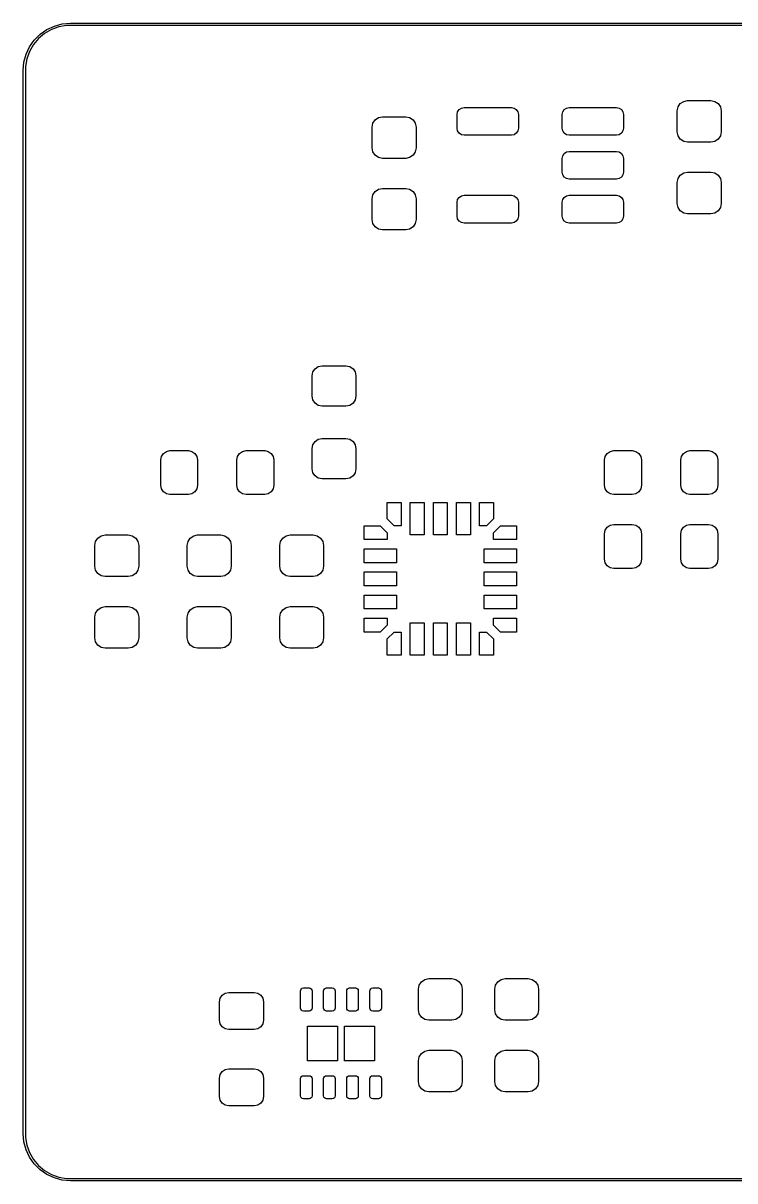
# Model space of a CAD drawing. Extents: x 120 to 149.5, y -100 to -75.
# Drawn here: x 119.97 to 135.37, y -100.02 to -74.97 of the extents above; entities that cross this region are included whole.
import ezdxf

# ---------------------------------------------------------------- set-up
doc = ezdxf.new("R2010")
doc.units = 0
doc.layers.add('BLACK', color=7, linetype='CONTINUOUS')

msp = doc.modelspace()

# ---------------------------------------------------------------- linework, layer by layer
at = {"layer": 'BLACK', "linetype": 'CONTINUOUS'}
for p, q in [((120.341143, -75.214804), (120.4875, -75.112324)), ((120.586373, -75.112975), (120.438627, -75.198276)), ((120.4875, -75.112324), (120.649429, -75.036815)), ((120.746688, -75.054625), (120.586373, -75.112975)), ((120.649429, -75.036815), (120.822011, -74.990572)), ((120.914699, -75.025), (120.746688, -75.054625)), ((120.822011, -74.990572), (121, -74.975)), ((121, -75.025), (120.914699, -75.025)), ((121, -74.975), (148.5, -74.975)), ((148.5, -75.025), (121, -75.025)), ((120.112324, -75.4875), (120.214804, -75.341143)), ((120.307938, -75.307938), (120.198276, -75.438627)), ((120.214804, -75.341143), (120.341143, -75.214804)), ((120.438627, -75.198276), (120.307938, -75.307938)), ((119.990572, -75.822011), (120.036815, -75.649429)), ((120.036815, -75.649429), (120.112324, -75.4875)), ((120.112975, -75.586373), (120.054625, -75.746688)), ((120.198276, -75.438627), (120.112975, -75.586373)), ((119.975, -76), (119.990572, -75.822011)), ((120.054625, -75.746688), (120.025, -75.914699)), ((119.975, -99), (119.975, -76)), ((120.025, -75.914699), (120.025, -76)), ((120.025, -76), (120.025, -99)), ((134.263896, -76.667127), (134.35, -76.65)), ((134.35, -76.65), (134.85, -76.65)), ((134.85, -76.65), (134.936104, -76.667127)), ((129.3625, -76.95), (129.373918, -76.892597)), ((129.373918, -76.892597), (129.406434, -76.843934)), ((129.406434, -76.843934), (129.455097, -76.811418)), ((129.455097, -76.811418), (129.5125, -76.8)), ((129.5125, -76.8), (130.5375, -76.8)), ((130.5375, -76.8), (130.594903, -76.811418)), ((130.594903, -76.811418), (130.643566, -76.843934)), ((130.643566, -76.843934), (130.676082, -76.892597)), ((130.676082, -76.892597), (130.6875, -76.95)), ((131.6375, -76.95), (131.648918, -76.892597)), ((131.648918, -76.892597), (131.681434, -76.843934)), ((131.681434, -76.843934), (131.730097, -76.811418)), ((131.730097, -76.811418), (131.7875, -76.8)), ((131.7875, -76.8), (132.8125, -76.8)), ((132.8125, -76.8), (132.869903, -76.811418)), ((132.869903, -76.811418), (132.918566, -76.843934)), ((132.918566, -76.843934), (132.951082, -76.892597)), ((132.951082, -76.892597), (132.9625, -76.95)), ((134.125, -76.875), (134.142127, -76.788896)), ((134.125, -77.325), (134.125, -76.875)), ((134.142127, -76.788896), (134.190901, -76.715901)), ((134.190901, -76.715901), (134.263896, -76.667127)), ((134.936104, -76.667127), (135.009099, -76.715901)), ((135.009099, -76.715901), (135.057873, -76.788896)), ((135.057873, -76.788896), (135.075, -76.875)), ((135.075, -76.875), (135.075, -77.325)), ((127.525, -77.225), (127.542127, -77.138896)), ((127.542127, -77.138896), (127.590901, -77.065901)), ((127.590901, -77.065901), (127.663896, -77.017127)), ((127.663896, -77.017127), (127.75, -77)), ((127.75, -77), (128.25, -77)), ((128.25, -77), (128.336104, -77.017127)), ((128.336104, -77.017127), (128.409099, -77.065901)), ((128.409099, -77.065901), (128.457873, -77.138896)), ((128.457873, -77.138896), (128.475, -77.225)), ((129.3625, -77.25), (129.3625, -76.95)), ((130.6875, -76.95), (130.6875, -77.25)), ((131.6375, -77.25), (131.6375, -76.95)), ((132.9625, -76.95), (132.9625, -77.25)), ((127.525, -77.675), (127.525, -77.225)), ((128.475, -77.225), (128.475, -77.675)), ((129.373918, -77.307403), (129.3625, -77.25)), ((129.406434, -77.356066), (129.373918, -77.307403)), ((129.455097, -77.388582), (129.406434, -77.356066)), ((129.5125, -77.4), (129.455097, -77.388582)), ((130.5375, -77.4), (129.5125, -77.4)), ((130.594903, -77.388582), (130.5375, -77.4)), ((130.643566, -77.356066), (130.594903, -77.388582)), ((130.676082, -77.307403), (130.643566, -77.356066)), ((130.6875, -77.25), (130.676082, -77.307403)), ((131.648918, -77.307403), (131.6375, -77.25)), ((131.681434, -77.356066), (131.648918, -77.307403)), ((131.730097, -77.388582), (131.681434, -77.356066)), ((131.7875, -77.4), (131.730097, -77.388582)), ((132.8125, -77.4), (131.7875, -77.4)), ((132.869903, -77.388582), (132.8125, -77.4)), ((132.918566, -77.356066), (132.869903, -77.388582)), ((132.951082, -77.307403), (132.918566, -77.356066)), ((132.9625, -77.25), (132.951082, -77.307403)), ((134.142127, -77.411104), (134.125, -77.325)), ((135.075, -77.325), (135.057873, -77.411104)), ((134.190901, -77.484099), (134.142127, -77.411104)), ((134.263896, -77.532873), (134.190901, -77.484099)), ((134.35, -77.55), (134.263896, -77.532873)), ((134.85, -77.55), (134.35, -77.55)), ((134.936104, -77.532873), (134.85, -77.55)), ((135.009099, -77.484099), (134.936104, -77.532873)), ((135.057873, -77.411104), (135.009099, -77.484099)), ((127.542127, -77.761104), (127.525, -77.675)), ((127.590901, -77.834099), (127.542127, -77.761104)), ((127.663896, -77.882873), (127.590901, -77.834099)), ((127.75, -77.9), (127.663896, -77.882873)), ((128.25, -77.9), (127.75, -77.9)), ((128.336104, -77.882873), (128.25, -77.9)), ((128.409099, -77.834099), (128.336104, -77.882873)), ((128.457873, -77.761104), (128.409099, -77.834099)), ((128.475, -77.675), (128.457873, -77.761104)), ((131.6375, -77.9), (131.648918, -77.842597)), ((131.6375, -78.2), (131.6375, -77.9)), ((131.648918, -77.842597), (131.681434, -77.793934)), ((131.681434, -77.793934), (131.730097, -77.761418)), ((131.730097, -77.761418), (131.7875, -77.75)), ((131.7875, -77.75), (132.8125, -77.75)), ((132.8125, -77.75), (132.869903, -77.761418)), ((132.869903, -77.761418), (132.918566, -77.793934)), ((132.918566, -77.793934), (132.951082, -77.842597)), ((132.951082, -77.842597), (132.9625, -77.9)), ((132.9625, -77.9), (132.9625, -78.2)), ((131.648918, -78.257403), (131.6375, -78.2)), ((131.681434, -78.306066), (131.648918, -78.257403)), ((131.730097, -78.338582), (131.681434, -78.306066)), ((131.7875, -78.35), (131.730097, -78.338582)), ((132.8125, -78.35), (131.7875, -78.35)), ((132.869903, -78.338582), (132.8125, -78.35)), ((132.918566, -78.306066), (132.869903, -78.338582)), ((132.951082, -78.257403), (132.918566, -78.306066)), ((132.9625, -78.2), (132.951082, -78.257403)), ((134.125, -78.425), (134.142127, -78.338896)), ((134.142127, -78.338896), (134.190901, -78.265901)), ((134.190901, -78.265901), (134.263896, -78.217127)), ((134.263896, -78.217127), (134.35, -78.2)), ((134.35, -78.2), (134.85, -78.2)), ((134.85, -78.2), (134.936104, -78.217127)), ((134.936104, -78.217127), (135.009099, -78.265901)), ((135.009099, -78.265901), (135.057873, -78.338896)), ((135.057873, -78.338896), (135.075, -78.425)), ((127.542127, -78.688896), (127.590901, -78.615901)), ((127.590901, -78.615901), (127.663896, -78.567127)), ((127.663896, -78.567127), (127.75, -78.55)), ((127.75, -78.55), (128.25, -78.55)), ((128.25, -78.55), (128.336104, -78.567127)), ((128.336104, -78.567127), (128.409099, -78.615901)), ((128.409099, -78.615901), (128.457873, -78.688896)), ((134.125, -78.875), (134.125, -78.425)), ((135.075, -78.425), (135.075, -78.875)), ((127.525, -78.775), (127.542127, -78.688896)), ((127.525, -79.225), (127.525, -78.775)), ((128.457873, -78.688896), (128.475, -78.775)), ((128.475, -78.775), (128.475, -79.225)), ((129.3625, -78.85), (129.373918, -78.792597)), ((129.3625, -79.15), (129.3625, -78.85)), ((129.373918, -78.792597), (129.406434, -78.743934)), ((129.406434, -78.743934), (129.455097, -78.711418)), ((129.455097, -78.711418), (129.5125, -78.7)), ((129.5125, -78.7), (130.5375, -78.7)), ((130.5375, -78.7), (130.594903, -78.711418)), ((130.594903, -78.711418), (130.643566, -78.743934)), ((130.643566, -78.743934), (130.676082, -78.792597)), ((130.676082, -78.792597), (130.6875, -78.85)), ((130.6875, -78.85), (130.6875, -79.15)), ((131.6375, -78.85), (131.648918, -78.792597)), ((131.6375, -79.15), (131.6375, -78.85)), ((131.648918, -78.792597), (131.681434, -78.743934)), ((131.681434, -78.743934), (131.730097, -78.711418)), ((131.730097, -78.711418), (131.7875, -78.7)), ((131.7875, -78.7), (132.8125, -78.7)), ((132.8125, -78.7), (132.869903, -78.711418)), ((132.869903, -78.711418), (132.918566, -78.743934)), ((132.918566, -78.743934), (132.951082, -78.792597)), ((132.951082, -78.792597), (132.9625, -78.85)), ((132.9625, -78.85), (132.9625, -79.15)), ((134.142127, -78.961104), (134.125, -78.875)), ((135.075, -78.875), (135.057873, -78.961104)), ((129.373918, -79.207403), (129.3625, -79.15)), ((130.6875, -79.15), (130.676082, -79.207403)), ((131.648918, -79.207403), (131.6375, -79.15)), ((132.9625, -79.15), (132.951082, -79.207403)), ((134.190901, -79.034099), (134.142127, -78.961104)), ((134.263896, -79.082873), (134.190901, -79.034099)), ((134.35, -79.1), (134.263896, -79.082873)), ((134.85, -79.1), (134.35, -79.1)), ((134.936104, -79.082873), (134.85, -79.1)), ((135.009099, -79.034099), (134.936104, -79.082873)), ((135.057873, -78.961104), (135.009099, -79.034099)), ((127.542127, -79.311104), (127.525, -79.225)), ((127.590901, -79.384099), (127.542127, -79.311104)), ((127.663896, -79.432873), (127.590901, -79.384099)), ((128.409099, -79.384099), (128.336104, -79.432873)), ((128.457873, -79.311104), (128.409099, -79.384099)), ((128.475, -79.225), (128.457873, -79.311104)), ((129.406434, -79.256066), (129.373918, -79.207403)), ((129.455097, -79.288582), (129.406434, -79.256066)), ((129.5125, -79.3), (129.455097, -79.288582)), ((130.5375, -79.3), (129.5125, -79.3)), ((130.594903, -79.288582), (130.5375, -79.3)), ((130.643566, -79.256066), (130.594903, -79.288582)), ((130.676082, -79.207403), (130.643566, -79.256066)), ((131.681434, -79.256066), (131.648918, -79.207403)), ((131.730097, -79.288582), (131.681434, -79.256066)), ((131.7875, -79.3), (131.730097, -79.288582)), ((132.8125, -79.3), (131.7875, -79.3)), ((132.869903, -79.288582), (132.8125, -79.3)), ((132.918566, -79.256066), (132.869903, -79.288582)), ((132.951082, -79.207403), (132.918566, -79.256066)), ((127.75, -79.45), (127.663896, -79.432873)), ((128.25, -79.45), (127.75, -79.45)), ((128.336104, -79.432873), (128.25, -79.45)), ((126.28907, -82.451568), (126.360038, -82.404149)), ((126.360038, -82.404149), (126.44375, -82.387498)), ((126.44375, -82.387498), (126.95625, -82.387498)), ((126.95625, -82.387498), (127.039962, -82.404149)), ((127.039962, -82.404149), (127.11093, -82.451568)), ((126.225, -82.606248), (126.241651, -82.522536)), ((126.225, -83.043748), (126.225, -82.606248)), ((126.241651, -82.522536), (126.28907, -82.451568)), ((127.11093, -82.451568), (127.158349, -82.522536)), ((127.158349, -82.522536), (127.175, -82.606248)), ((127.175, -82.606248), (127.175, -83.043748)), ((126.241651, -83.12746), (126.225, -83.043748)), ((126.28907, -83.198428), (126.241651, -83.12746)), ((127.158349, -83.12746), (127.11093, -83.198428)), ((127.175, -83.043748), (127.158349, -83.12746)), ((126.360038, -83.245847), (126.28907, -83.198428)), ((126.44375, -83.262498), (126.360038, -83.245847)), ((126.95625, -83.262498), (126.44375, -83.262498)), ((127.039962, -83.245847), (126.95625, -83.262498)), ((127.11093, -83.198428), (127.039962, -83.245847)), ((126.225, -84.18125), (126.241651, -84.097538)), ((126.241651, -84.097538), (126.28907, -84.02657)), ((126.28907, -84.02657), (126.360038, -83.979151)), ((126.360038, -83.979151), (126.44375, -83.9625)), ((126.44375, -83.9625), (126.95625, -83.9625)), ((126.95625, -83.9625), (127.039962, -83.979151)), ((127.039962, -83.979151), (127.11093, -84.02657)), ((127.11093, -84.02657), (127.158349, -84.097538)), ((127.158349, -84.097538), (127.175, -84.18125)), ((122.95, -84.425), (122.965224, -84.348463)), ((122.965224, -84.348463), (123.008579, -84.283579)), ((123.008579, -84.283579), (123.073463, -84.240224)), ((123.073463, -84.240224), (123.15, -84.225)), ((123.15, -84.225), (123.55, -84.225)), ((123.55, -84.225), (123.626537, -84.240224)), ((123.626537, -84.240224), (123.691421, -84.283579)), ((123.691421, -84.283579), (123.734776, -84.348463)), ((123.734776, -84.348463), (123.75, -84.425)), ((124.6, -84.425), (124.615224, -84.348463)), ((124.615224, -84.348463), (124.658579, -84.283579)), ((124.658579, -84.283579), (124.723463, -84.240224)), ((124.723463, -84.240224), (124.8, -84.225)), ((124.8, -84.225), (125.2, -84.225)), ((125.2, -84.225), (125.276537, -84.240224)), ((125.276537, -84.240224), (125.341421, -84.283579)), ((125.341421, -84.283579), (125.384776, -84.348463)), ((125.384776, -84.348463), (125.4, -84.425)), ((126.225, -84.61875), (126.225, -84.18125)), ((127.175, -84.18125), (127.175, -84.61875)), ((132.55, -84.425), (132.565224, -84.348463)), ((132.565224, -84.348463), (132.608579, -84.283579)), ((132.608579, -84.283579), (132.673463, -84.240224)), ((132.673463, -84.240224), (132.75, -84.225)), ((132.75, -84.225), (133.15, -84.225)), ((133.15, -84.225), (133.226537, -84.240224)), ((133.226537, -84.240224), (133.291421, -84.283579)), ((133.291421, -84.283579), (133.334776, -84.348463)), ((133.334776, -84.348463), (133.35, -84.425)), ((134.2, -84.425), (134.215224, -84.348463)), ((134.215224, -84.348463), (134.258579, -84.283579)), ((134.258579, -84.283579), (134.323463, -84.240224)), ((134.323463, -84.240224), (134.4, -84.225)), ((134.4, -84.225), (134.8, -84.225)), ((134.8, -84.225), (134.876537, -84.240224)), ((134.876537, -84.240224), (134.941421, -84.283579)), ((134.941421, -84.283579), (134.984776, -84.348463)), ((134.984776, -84.348463), (135, -84.425)), ((122.95, -84.975), (122.95, -84.425)), ((123.75, -84.425), (123.75, -84.975)), ((124.6, -84.975), (124.6, -84.425)), ((125.4, -84.425), (125.4, -84.975)), ((126.241651, -84.702462), (126.225, -84.61875)), ((127.175, -84.61875), (127.158349, -84.702462)), ((132.55, -84.975), (132.55, -84.425)), ((133.35, -84.425), (133.35, -84.975)), ((134.2, -84.975), (134.2, -84.425)), ((135, -84.425), (135, -84.975)), ((126.28907, -84.77343), (126.241651, -84.702462)), ((126.360038, -84.820849), (126.28907, -84.77343)), ((126.44375, -84.8375), (126.360038, -84.820849)), ((126.95625, -84.8375), (126.44375, -84.8375)), ((127.039962, -84.820849), (126.95625, -84.8375)), ((127.11093, -84.77343), (127.039962, -84.820849)), ((127.158349, -84.702462), (127.11093, -84.77343)), ((122.965224, -85.051537), (122.95, -84.975)), ((123.008579, -85.116421), (122.965224, -85.051537)), ((123.073463, -85.159776), (123.008579, -85.116421)), ((123.15, -85.175), (123.073463, -85.159776)), ((123.626537, -85.159776), (123.55, -85.175)), ((123.691421, -85.116421), (123.626537, -85.159776)), ((123.734776, -85.051537), (123.691421, -85.116421)), ((123.75, -84.975), (123.734776, -85.051537)), ((124.615224, -85.051537), (124.6, -84.975)), ((124.658579, -85.116421), (124.615224, -85.051537)), ((124.723463, -85.159776), (124.658579, -85.116421)), ((124.8, -85.175), (124.723463, -85.159776)), ((125.276537, -85.159776), (125.2, -85.175)), ((125.341421, -85.116421), (125.276537, -85.159776)), ((125.384776, -85.051537), (125.341421, -85.116421)), ((125.4, -84.975), (125.384776, -85.051537)), ((132.565224, -85.051537), (132.55, -84.975)), ((132.608579, -85.116421), (132.565224, -85.051537)), ((132.673463, -85.159776), (132.608579, -85.116421)), ((132.75, -85.175), (132.673463, -85.159776)), ((133.226537, -85.159776), (133.15, -85.175)), ((133.291421, -85.116421), (133.226537, -85.159776)), ((133.334776, -85.051537), (133.291421, -85.116421)), ((133.35, -84.975), (133.334776, -85.051537)), ((134.215224, -85.051537), (134.2, -84.975)), ((134.258579, -85.116421), (134.215224, -85.051537)), ((134.323463, -85.159776), (134.258579, -85.116421)), ((134.4, -85.175), (134.323463, -85.159776)), ((134.876537, -85.159776), (134.8, -85.175)), ((134.941421, -85.116421), (134.876537, -85.159776)), ((134.984776, -85.051537), (134.941421, -85.116421)), ((135, -84.975), (134.984776, -85.051537)), ((123.55, -85.175), (123.15, -85.175)), ((125.2, -85.175), (124.8, -85.175)), ((127.85, -85.7), (127.85, -85.35)), ((127.85, -85.35), (128.15, -85.35)), ((128.15, -85.35), (128.15, -85.7)), ((128.35, -86.05), (128.35, -85.35)), ((128.35, -85.35), (128.65, -85.35)), ((128.65, -85.35), (128.65, -86.05)), ((128.85, -86.05), (128.85, -85.35)), ((128.85, -85.35), (129.15, -85.35)), ((129.15, -85.35), (129.15, -86.05)), ((129.35, -86.05), (129.35, -85.35)), ((129.35, -85.35), (129.65, -85.35)), ((129.65, -85.35), (129.65, -86.05)), ((129.85, -85.7), (129.85, -85.35)), ((129.85, -85.35), (130.15, -85.35)), ((130.15, -85.35), (130.15, -85.7)), ((133.15, -85.175), (132.75, -85.175)), ((134.8, -85.175), (134.4, -85.175)), ((127.35, -86.15), (127.35, -85.85)), ((127.35, -85.85), (127.7, -85.85)), ((127.7, -85.85), (127.85, -86)), ((128, -85.85), (127.85, -85.7)), ((128.15, -85.85), (128, -85.85)), ((128.15, -85.7), (128.15, -85.85)), ((129.85, -85.85), (129.85, -85.7)), ((130, -85.85), (129.85, -85.85)), ((130.15, -85.7), (130, -85.85)), ((130.15, -86), (130.3, -85.85)), ((130.3, -85.85), (130.65, -85.85)), ((130.65, -85.85), (130.65, -86.15)), ((132.565224, -85.948463), (132.608579, -85.883579)), ((132.608579, -85.883579), (132.673463, -85.840224)), ((132.673463, -85.840224), (132.75, -85.825)), ((132.75, -85.825), (133.15, -85.825)), ((133.15, -85.825), (133.226537, -85.840224)), ((133.226537, -85.840224), (133.291421, -85.883579)), ((133.291421, -85.883579), (133.334776, -85.948463)), ((134.215224, -85.948463), (134.258579, -85.883579)), ((134.258579, -85.883579), (134.323463, -85.840224)), ((134.323463, -85.840224), (134.4, -85.825)), ((134.4, -85.825), (134.8, -85.825)), ((134.8, -85.825), (134.876537, -85.840224)), ((134.876537, -85.840224), (134.941421, -85.883579)), ((134.941421, -85.883579), (134.984776, -85.948463)), ((121.542127, -86.188896), (121.590901, -86.115901)), ((121.590901, -86.115901), (121.663896, -86.067127)), ((121.663896, -86.067127), (121.75, -86.05)), ((121.75, -86.05), (122.25, -86.05)), ((122.25, -86.05), (122.336104, -86.067127)), ((122.336104, -86.067127), (122.409099, -86.115901)), ((122.409099, -86.115901), (122.457873, -86.188896)), ((123.542127, -86.188896), (123.590901, -86.115901)), ((123.590901, -86.115901), (123.663896, -86.067127)), ((123.663896, -86.067127), (123.75, -86.05)), ((123.75, -86.05), (124.25, -86.05)), ((124.25, -86.05), (124.336104, -86.067127)), ((124.336104, -86.067127), (124.409099, -86.115901)), ((124.409099, -86.115901), (124.457873, -86.188896)), ((125.542127, -86.188896), (125.590901, -86.115901)), ((125.590901, -86.115901), (125.663896, -86.067127)), ((125.663896, -86.067127), (125.75, -86.05)), ((125.75, -86.05), (126.25, -86.05)), ((126.25, -86.05), (126.336104, -86.067127)), ((126.336104, -86.067127), (126.409099, -86.115901)), ((126.409099, -86.115901), (126.457873, -86.188896)), ((127.7, -86.15), (127.35, -86.15)), ((127.85, -86.15), (127.7, -86.15)), ((127.85, -86), (127.85, -86.15)), ((128.65, -86.05), (128.35, -86.05)), ((129.15, -86.05), (128.85, -86.05)), ((129.65, -86.05), (129.35, -86.05)), ((130.15, -86.15), (130.15, -86)), ((130.3, -86.15), (130.15, -86.15)), ((130.65, -86.15), (130.3, -86.15)), ((132.55, -86.025), (132.565224, -85.948463)), ((132.55, -86.575), (132.55, -86.025)), ((133.334776, -85.948463), (133.35, -86.025)), ((133.35, -86.025), (133.35, -86.575)), ((134.2, -86.025), (134.215224, -85.948463)), ((134.2, -86.575), (134.2, -86.025)), ((134.984776, -85.948463), (135, -86.025)), ((135, -86.025), (135, -86.575)), ((121.525, -86.275), (121.542127, -86.188896)), ((121.525, -86.725), (121.525, -86.275)), ((122.457873, -86.188896), (122.475, -86.275)), ((122.475, -86.275), (122.475, -86.725)), ((123.525, -86.275), (123.542127, -86.188896)), ((123.525, -86.725), (123.525, -86.275)), ((124.457873, -86.188896), (124.475, -86.275)), ((124.475, -86.275), (124.475, -86.725)), ((125.525, -86.275), (125.542127, -86.188896)), ((125.525, -86.725), (125.525, -86.275)), ((126.457873, -86.188896), (126.475, -86.275)), ((126.475, -86.275), (126.475, -86.725)), ((127.35, -86.65), (127.35, -86.35)), ((127.35, -86.35), (128.05, -86.35)), ((128.05, -86.35), (128.05, -86.65)), ((129.95, -86.65), (129.95, -86.35)), ((129.95, -86.35), (130.65, -86.35)), ((130.65, -86.35), (130.65, -86.65)), ((128.05, -86.65), (127.35, -86.65)), ((130.65, -86.65), (129.95, -86.65)), ((132.565224, -86.651537), (132.55, -86.575)), ((132.608579, -86.716421), (132.565224, -86.651537)), ((133.334776, -86.651537), (133.291421, -86.716421)), ((133.35, -86.575), (133.334776, -86.651537)), ((134.215224, -86.651537), (134.2, -86.575)), ((134.258579, -86.716421), (134.215224, -86.651537)), ((134.984776, -86.651537), (134.941421, -86.716421)), ((135, -86.575), (134.984776, -86.651537)), ((121.542127, -86.811104), (121.525, -86.725)), ((121.590901, -86.884099), (121.542127, -86.811104)), ((121.663896, -86.932873), (121.590901, -86.884099)), ((122.409099, -86.884099), (122.336104, -86.932873)), ((122.457873, -86.811104), (122.409099, -86.884099)), ((122.475, -86.725), (122.457873, -86.811104)), ((123.542127, -86.811104), (123.525, -86.725)), ((123.590901, -86.884099), (123.542127, -86.811104)), ((123.663896, -86.932873), (123.590901, -86.884099)), ((124.409099, -86.884099), (124.336104, -86.932873)), ((124.457873, -86.811104), (124.409099, -86.884099)), ((124.475, -86.725), (124.457873, -86.811104)), ((125.542127, -86.811104), (125.525, -86.725)), ((125.590901, -86.884099), (125.542127, -86.811104)), ((125.663896, -86.932873), (125.590901, -86.884099)), ((126.409099, -86.884099), (126.336104, -86.932873)), ((126.457873, -86.811104), (126.409099, -86.884099)), ((126.475, -86.725), (126.457873, -86.811104)), ((127.35, -87.15), (127.35, -86.85)), ((127.35, -86.85), (128.05, -86.85)), ((128.05, -86.85), (128.05, -87.15)), ((129.95, -87.15), (129.95, -86.85)), ((129.95, -86.85), (130.65, -86.85)), ((130.65, -86.85), (130.65, -87.15)), ((132.673463, -86.759776), (132.608579, -86.716421)), ((132.75, -86.775), (132.673463, -86.759776)), ((133.15, -86.775), (132.75, -86.775)), ((133.226537, -86.759776), (133.15, -86.775)), ((133.291421, -86.716421), (133.226537, -86.759776)), ((134.323463, -86.759776), (134.258579, -86.716421)), ((134.4, -86.775), (134.323463, -86.759776)), ((134.8, -86.775), (134.4, -86.775)), ((134.876537, -86.759776), (134.8, -86.775)), ((134.941421, -86.716421), (134.876537, -86.759776)), ((121.75, -86.95), (121.663896, -86.932873)), ((122.25, -86.95), (121.75, -86.95)), ((122.336104, -86.932873), (122.25, -86.95)), ((123.75, -86.95), (123.663896, -86.932873)), ((124.25, -86.95), (123.75, -86.95)), ((124.336104, -86.932873), (124.25, -86.95)), ((125.75, -86.95), (125.663896, -86.932873)), ((126.25, -86.95), (125.75, -86.95)), ((126.336104, -86.932873), (126.25, -86.95)), ((128.05, -87.15), (127.35, -87.15)), ((130.65, -87.15), (129.95, -87.15)), ((127.35, -87.65), (127.35, -87.35)), ((127.35, -87.35), (128.05, -87.35)), ((128.05, -87.35), (128.05, -87.65)), ((129.95, -87.65), (129.95, -87.35)), ((129.95, -87.35), (130.65, -87.35)), ((130.65, -87.35), (130.65, -87.65)), ((121.542127, -87.738896), (121.590901, -87.665901)), ((121.590901, -87.665901), (121.663896, -87.617127)), ((121.663896, -87.617127), (121.75, -87.6)), ((121.75, -87.6), (122.25, -87.6)), ((122.25, -87.6), (122.336104, -87.617127)), ((122.336104, -87.617127), (122.409099, -87.665901)), ((122.409099, -87.665901), (122.457873, -87.738896)), ((123.542127, -87.738896), (123.590901, -87.665901)), ((123.590901, -87.665901), (123.663896, -87.617127)), ((123.663896, -87.617127), (123.75, -87.6)), ((123.75, -87.6), (124.25, -87.6)), ((124.25, -87.6), (124.336104, -87.617127)), ((124.336104, -87.617127), (124.409099, -87.665901)), ((124.409099, -87.665901), (124.457873, -87.738896)), ((125.542127, -87.738896), (125.590901, -87.665901)), ((125.590901, -87.665901), (125.663896, -87.617127)), ((125.663896, -87.617127), (125.75, -87.6)), ((125.75, -87.6), (126.25, -87.6)), ((126.25, -87.6), (126.336104, -87.617127)), ((126.336104, -87.617127), (126.409099, -87.665901)), ((126.409099, -87.665901), (126.457873, -87.738896)), ((128.05, -87.65), (127.35, -87.65)), ((130.65, -87.65), (129.95, -87.65)), ((121.525, -87.825), (121.542127, -87.738896)), ((121.525, -88.275), (121.525, -87.825)), ((122.457873, -87.738896), (122.475, -87.825)), ((122.475, -87.825), (122.475, -88.275)), ((123.525, -87.825), (123.542127, -87.738896)), ((123.525, -88.275), (123.525, -87.825)), ((124.457873, -87.738896), (124.475, -87.825)), ((124.475, -87.825), (124.475, -88.275)), ((125.525, -87.825), (125.542127, -87.738896)), ((125.525, -88.275), (125.525, -87.825)), ((126.457873, -87.738896), (126.475, -87.825)), ((126.475, -87.825), (126.475, -88.275)), ((127.35, -88.15), (127.35, -87.85)), ((127.35, -87.85), (127.7, -87.85)), ((127.7, -87.85), (127.85, -87.85)), ((127.85, -87.85), (127.85, -88)), ((130.15, -88), (130.15, -87.85)), ((130.15, -87.85), (130.3, -87.85)), ((130.3, -87.85), (130.65, -87.85)), ((130.65, -87.85), (130.65, -88.15)), ((127.7, -88.15), (127.35, -88.15)), ((127.85, -88), (127.7, -88.15)), ((127.85, -88.3), (128, -88.15)), ((128, -88.15), (128.15, -88.15)), ((128.15, -88.15), (128.15, -88.3)), ((128.35, -88.65), (128.35, -87.95)), ((128.35, -87.95), (128.65, -87.95)), ((128.65, -87.95), (128.65, -88.65)), ((128.85, -88.65), (128.85, -87.95)), ((128.85, -87.95), (129.15, -87.95)), ((129.15, -87.95), (129.15, -88.65)), ((129.35, -88.65), (129.35, -87.95)), ((129.35, -87.95), (129.65, -87.95)), ((129.65, -87.95), (129.65, -88.65)), ((129.85, -88.3), (129.85, -88.15)), ((129.85, -88.15), (130, -88.15)), ((130, -88.15), (130.15, -88.3)), ((130.3, -88.15), (130.15, -88)), ((130.65, -88.15), (130.3, -88.15)), ((121.542127, -88.361104), (121.525, -88.275)), ((121.590901, -88.434099), (121.542127, -88.361104)), ((122.457873, -88.361104), (122.409099, -88.434099)), ((122.475, -88.275), (122.457873, -88.361104)), ((123.542127, -88.361104), (123.525, -88.275)), ((123.590901, -88.434099), (123.542127, -88.361104)), ((124.457873, -88.361104), (124.409099, -88.434099)), ((124.475, -88.275), (124.457873, -88.361104)), ((125.542127, -88.361104), (125.525, -88.275)), ((125.590901, -88.434099), (125.542127, -88.361104)), ((126.457873, -88.361104), (126.409099, -88.434099)), ((126.475, -88.275), (126.457873, -88.361104)), ((127.85, -88.65), (127.85, -88.3)), ((128.15, -88.3), (128.15, -88.65)), ((129.85, -88.65), (129.85, -88.3)), ((130.15, -88.3), (130.15, -88.65)), ((121.663896, -88.482873), (121.590901, -88.434099)), ((121.75, -88.5), (121.663896, -88.482873)), ((122.25, -88.5), (121.75, -88.5)), ((122.336104, -88.482873), (122.25, -88.5)), ((122.409099, -88.434099), (122.336104, -88.482873)), ((123.663896, -88.482873), (123.590901, -88.434099)), ((123.75, -88.5), (123.663896, -88.482873)), ((124.25, -88.5), (123.75, -88.5)), ((124.336104, -88.482873), (124.25, -88.5)), ((124.409099, -88.434099), (124.336104, -88.482873)), ((125.663896, -88.482873), (125.590901, -88.434099)), ((125.75, -88.5), (125.663896, -88.482873)), ((126.25, -88.5), (125.75, -88.5)), ((126.336104, -88.482873), (126.25, -88.5)), ((126.409099, -88.434099), (126.336104, -88.482873)), ((128.15, -88.65), (127.85, -88.65)), ((128.65, -88.65), (128.35, -88.65)), ((129.15, -88.65), (128.85, -88.65)), ((129.65, -88.65), (129.35, -88.65)), ((130.15, -88.65), (129.85, -88.65)), ((128.590901, -95.715901), (128.663896, -95.667127)), ((128.663896, -95.667127), (128.75, -95.65)), ((128.75, -95.65), (129.25, -95.65)), ((129.25, -95.65), (129.336104, -95.667127)), ((129.336104, -95.667127), (129.409099, -95.715901)), ((130.240901, -95.715901), (130.313896, -95.667127)), ((130.313896, -95.667127), (130.4, -95.65)), ((130.4, -95.65), (130.9, -95.65)), ((130.9, -95.65), (130.986104, -95.667127)), ((130.986104, -95.667127), (131.059099, -95.715901)), ((125.975, -95.9125), (125.979758, -95.888582)), ((125.975, -96.2875), (125.975, -95.9125)), ((125.979758, -95.888582), (125.993306, -95.868306)), ((125.993306, -95.868306), (126.013582, -95.854758)), ((126.013582, -95.854758), (126.0375, -95.85)), ((126.0375, -95.85), (126.1625, -95.85)), ((126.1625, -95.85), (126.186418, -95.854758)), ((126.186418, -95.854758), (126.206694, -95.868306)), ((126.206694, -95.868306), (126.220242, -95.888582)), ((126.220242, -95.888582), (126.225, -95.9125)), ((126.225, -95.9125), (126.225, -96.2875)), ((126.475, -95.9125), (126.479758, -95.888582)), ((126.475, -96.2875), (126.475, -95.9125)), ((126.479758, -95.888582), (126.493306, -95.868306)), ((126.493306, -95.868306), (126.513582, -95.854758)), ((126.513582, -95.854758), (126.5375, -95.85)), ((126.5375, -95.85), (126.6625, -95.85)), ((126.6625, -95.85), (126.686418, -95.854758)), ((126.686418, -95.854758), (126.706694, -95.868306)), ((126.706694, -95.868306), (126.720242, -95.888582)), ((126.720242, -95.888582), (126.725, -95.9125)), ((126.725, -95.9125), (126.725, -96.2875)), ((126.975, -95.9125), (126.979758, -95.888582)), ((126.975, -96.2875), (126.975, -95.9125)), ((126.979758, -95.888582), (126.993306, -95.868306)), ((126.993306, -95.868306), (127.013582, -95.854758)), ((127.013582, -95.854758), (127.0375, -95.85)), ((127.0375, -95.85), (127.1625, -95.85)), ((127.1625, -95.85), (127.186418, -95.854758)), ((127.186418, -95.854758), (127.206694, -95.868306)), ((127.206694, -95.868306), (127.220242, -95.888582)), ((127.220242, -95.888582), (127.225, -95.9125)), ((127.225, -95.9125), (127.225, -96.2875)), ((127.475, -95.9125), (127.479758, -95.888582)), ((127.475, -96.2875), (127.475, -95.9125)), ((127.479758, -95.888582), (127.493306, -95.868306)), ((127.493306, -95.868306), (127.513582, -95.854758)), ((127.513582, -95.854758), (127.5375, -95.85)), ((127.5375, -95.85), (127.6625, -95.85)), ((127.6625, -95.85), (127.686418, -95.854758)), ((127.686418, -95.854758), (127.706694, -95.868306)), ((127.706694, -95.868306), (127.720242, -95.888582)), ((127.720242, -95.888582), (127.725, -95.9125)), ((127.725, -95.9125), (127.725, -96.2875)), ((128.525, -95.875), (128.542127, -95.788896)), ((128.525, -96.325), (128.525, -95.875)), ((128.542127, -95.788896), (128.590901, -95.715901)), ((129.409099, -95.715901), (129.457873, -95.788896)), ((129.457873, -95.788896), (129.475, -95.875)), ((129.475, -95.875), (129.475, -96.325)), ((130.175, -95.875), (130.192127, -95.788896)), ((130.175, -96.325), (130.175, -95.875)), ((130.192127, -95.788896), (130.240901, -95.715901)), ((131.059099, -95.715901), (131.107873, -95.788896)), ((131.107873, -95.788896), (131.125, -95.875)), ((131.125, -95.875), (131.125, -96.325)), ((124.225, -96.15), (124.240224, -96.073463)), ((124.225, -96.55), (124.225, -96.15)), ((124.240224, -96.073463), (124.283579, -96.008579)), ((124.283579, -96.008579), (124.348463, -95.965224)), ((124.348463, -95.965224), (124.425, -95.95)), ((124.425, -95.95), (124.975, -95.95)), ((124.975, -95.95), (125.051537, -95.965224)), ((125.051537, -95.965224), (125.116421, -96.008579)), ((125.116421, -96.008579), (125.159776, -96.073463)), ((125.159776, -96.073463), (125.175, -96.15)), ((125.175, -96.15), (125.175, -96.55)), ((125.979758, -96.311418), (125.975, -96.2875)), ((125.993306, -96.331694), (125.979758, -96.311418)), ((126.013582, -96.345242), (125.993306, -96.331694)), ((126.0375, -96.35), (126.013582, -96.345242)), ((126.1625, -96.35), (126.0375, -96.35)), ((126.186418, -96.345242), (126.1625, -96.35)), ((126.206694, -96.331694), (126.186418, -96.345242)), ((126.220242, -96.311418), (126.206694, -96.331694)), ((126.225, -96.2875), (126.220242, -96.311418)), ((126.479758, -96.311418), (126.475, -96.2875)), ((126.493306, -96.331694), (126.479758, -96.311418)), ((126.513582, -96.345242), (126.493306, -96.331694)), ((126.5375, -96.35), (126.513582, -96.345242)), ((126.6625, -96.35), (126.5375, -96.35)), ((126.686418, -96.345242), (126.6625, -96.35)), ((126.706694, -96.331694), (126.686418, -96.345242)), ((126.720242, -96.311418), (126.706694, -96.331694)), ((126.725, -96.2875), (126.720242, -96.311418)), ((126.979758, -96.311418), (126.975, -96.2875)), ((126.993306, -96.331694), (126.979758, -96.311418)), ((127.013582, -96.345242), (126.993306, -96.331694)), ((127.0375, -96.35), (127.013582, -96.345242)), ((127.1625, -96.35), (127.0375, -96.35)), ((127.186418, -96.345242), (127.1625, -96.35)), ((127.206694, -96.331694), (127.186418, -96.345242)), ((127.220242, -96.311418), (127.206694, -96.331694)), ((127.225, -96.2875), (127.220242, -96.311418)), ((127.479758, -96.311418), (127.475, -96.2875)), ((127.493306, -96.331694), (127.479758, -96.311418)), ((127.513582, -96.345242), (127.493306, -96.331694)), ((127.5375, -96.35), (127.513582, -96.345242)), ((127.6625, -96.35), (127.5375, -96.35)), ((127.686418, -96.345242), (127.6625, -96.35)), ((127.706694, -96.331694), (127.686418, -96.345242)), ((127.720242, -96.311418), (127.706694, -96.331694)), ((127.725, -96.2875), (127.720242, -96.311418)), ((128.542127, -96.411104), (128.525, -96.325)), ((128.590901, -96.484099), (128.542127, -96.411104)), ((129.457873, -96.411104), (129.409099, -96.484099)), ((129.475, -96.325), (129.457873, -96.411104)), ((130.192127, -96.411104), (130.175, -96.325)), ((130.240901, -96.484099), (130.192127, -96.411104)), ((131.107873, -96.411104), (131.059099, -96.484099)), ((131.125, -96.325), (131.107873, -96.411104)), ((124.240224, -96.626537), (124.225, -96.55)), ((124.283579, -96.691421), (124.240224, -96.626537)), ((124.348463, -96.734776), (124.283579, -96.691421)), ((125.116421, -96.691421), (125.051537, -96.734776)), ((125.159776, -96.626537), (125.116421, -96.691421)), ((125.175, -96.55), (125.159776, -96.626537)), ((126.125, -97.425), (126.125, -96.675)), ((126.125, -96.675), (126.775, -96.675)), ((126.775, -96.675), (126.775, -97.425)), ((126.925, -97.425), (126.925, -96.675)), ((126.925, -96.675), (127.575, -96.675)), ((127.575, -96.675), (127.575, -97.425)), ((128.663896, -96.532873), (128.590901, -96.484099)), ((128.75, -96.55), (128.663896, -96.532873)), ((129.25, -96.55), (128.75, -96.55)), ((129.336104, -96.532873), (129.25, -96.55)), ((129.409099, -96.484099), (129.336104, -96.532873)), ((130.313896, -96.532873), (130.240901, -96.484099)), ((130.4, -96.55), (130.313896, -96.532873)), ((130.9, -96.55), (130.4, -96.55)), ((130.986104, -96.532873), (130.9, -96.55)), ((131.059099, -96.484099), (130.986104, -96.532873)), ((124.425, -96.75), (124.348463, -96.734776)), ((124.975, -96.75), (124.425, -96.75)), ((125.051537, -96.734776), (124.975, -96.75)), ((126.775, -97.425), (126.125, -97.425)), ((127.575, -97.425), (126.925, -97.425)), ((128.525, -97.425), (128.542127, -97.338896)), ((128.525, -97.875), (128.525, -97.425)), ((128.542127, -97.338896), (128.590901, -97.265901)), ((128.590901, -97.265901), (128.663896, -97.217127)), ((128.663896, -97.217127), (128.75, -97.2)), ((128.75, -97.2), (129.25, -97.2)), ((129.25, -97.2), (129.336104, -97.217127)), ((129.336104, -97.217127), (129.409099, -97.265901)), ((129.409099, -97.265901), (129.457873, -97.338896)), ((129.457873, -97.338896), (129.475, -97.425)), ((129.475, -97.425), (129.475, -97.875)), ((130.175, -97.425), (130.192127, -97.338896)), ((130.175, -97.875), (130.175, -97.425)), ((130.192127, -97.338896), (130.240901, -97.265901)), ((130.240901, -97.265901), (130.313896, -97.217127)), ((130.313896, -97.217127), (130.4, -97.2)), ((130.4, -97.2), (130.9, -97.2)), ((130.9, -97.2), (130.986104, -97.217127)), ((130.986104, -97.217127), (131.059099, -97.265901)), ((131.059099, -97.265901), (131.107873, -97.338896)), ((131.107873, -97.338896), (131.125, -97.425)), ((131.125, -97.425), (131.125, -97.875)), ((124.240224, -97.723463), (124.283579, -97.658579)), ((124.283579, -97.658579), (124.348463, -97.615224)), ((124.348463, -97.615224), (124.425, -97.6)), ((124.425, -97.6), (124.975, -97.6)), ((124.975, -97.6), (125.051537, -97.615224)), ((125.051537, -97.615224), (125.116421, -97.658579)), ((125.116421, -97.658579), (125.159776, -97.723463)), ((124.225, -97.8), (124.240224, -97.723463)), ((124.225, -98.2), (124.225, -97.8)), ((125.159776, -97.723463), (125.175, -97.8)), ((125.175, -97.8), (125.175, -98.2)), ((125.975, -97.8125), (125.979758, -97.788582)), ((125.975, -98.1875), (125.975, -97.8125)), ((125.979758, -97.788582), (125.993306, -97.768306)), ((125.993306, -97.768306), (126.013582, -97.754758)), ((126.013582, -97.754758), (126.0375, -97.75)), ((126.0375, -97.75), (126.1625, -97.75)), ((126.1625, -97.75), (126.186418, -97.754758)), ((126.186418, -97.754758), (126.206694, -97.768306)), ((126.206694, -97.768306), (126.220242, -97.788582)), ((126.220242, -97.788582), (126.225, -97.8125)), ((126.225, -97.8125), (126.225, -98.1875)), ((126.475, -97.8125), (126.479758, -97.788582)), ((126.475, -98.1875), (126.475, -97.8125)), ((126.479758, -97.788582), (126.493306, -97.768306)), ((126.493306, -97.768306), (126.513582, -97.754758)), ((126.513582, -97.754758), (126.5375, -97.75)), ((126.5375, -97.75), (126.6625, -97.75)), ((126.6625, -97.75), (126.686418, -97.754758)), ((126.686418, -97.754758), (126.706694, -97.768306)), ((126.706694, -97.768306), (126.720242, -97.788582)), ((126.720242, -97.788582), (126.725, -97.8125)), ((126.725, -97.8125), (126.725, -98.1875)), ((126.975, -97.8125), (126.979758, -97.788582)), ((126.975, -98.1875), (126.975, -97.8125)), ((126.979758, -97.788582), (126.993306, -97.768306)), ((126.993306, -97.768306), (127.013582, -97.754758)), ((127.013582, -97.754758), (127.0375, -97.75)), ((127.0375, -97.75), (127.1625, -97.75)), ((127.1625, -97.75), (127.186418, -97.754758)), ((127.186418, -97.754758), (127.206694, -97.768306)), ((127.206694, -97.768306), (127.220242, -97.788582)), ((127.220242, -97.788582), (127.225, -97.8125)), ((127.225, -97.8125), (127.225, -98.1875)), ((127.475, -97.8125), (127.479758, -97.788582)), ((127.475, -98.1875), (127.475, -97.8125)), ((127.479758, -97.788582), (127.493306, -97.768306)), ((127.493306, -97.768306), (127.513582, -97.754758)), ((127.513582, -97.754758), (127.5375, -97.75)), ((127.5375, -97.75), (127.6625, -97.75)), ((127.6625, -97.75), (127.686418, -97.754758)), ((127.686418, -97.754758), (127.706694, -97.768306)), ((127.706694, -97.768306), (127.720242, -97.788582)), ((127.720242, -97.788582), (127.725, -97.8125)), ((127.725, -97.8125), (127.725, -98.1875)), ((128.542127, -97.961104), (128.525, -97.875)), ((129.475, -97.875), (129.457873, -97.961104)), ((130.192127, -97.961104), (130.175, -97.875)), ((131.125, -97.875), (131.107873, -97.961104)), ((125.979758, -98.211418), (125.975, -98.1875)), ((126.225, -98.1875), (126.220242, -98.211418)), ((126.479758, -98.211418), (126.475, -98.1875)), ((126.725, -98.1875), (126.720242, -98.211418)), ((126.979758, -98.211418), (126.975, -98.1875)), ((127.225, -98.1875), (127.220242, -98.211418)), ((127.479758, -98.211418), (127.475, -98.1875)), ((127.725, -98.1875), (127.720242, -98.211418)), ((128.590901, -98.034099), (128.542127, -97.961104)), ((128.663896, -98.082873), (128.590901, -98.034099)), ((128.75, -98.1), (128.663896, -98.082873)), ((129.25, -98.1), (128.75, -98.1)), ((129.336104, -98.082873), (129.25, -98.1)), ((129.409099, -98.034099), (129.336104, -98.082873)), ((129.457873, -97.961104), (129.409099, -98.034099)), ((130.240901, -98.034099), (130.192127, -97.961104)), ((130.313896, -98.082873), (130.240901, -98.034099)), ((130.4, -98.1), (130.313896, -98.082873)), ((130.9, -98.1), (130.4, -98.1)), ((130.986104, -98.082873), (130.9, -98.1)), ((131.059099, -98.034099), (130.986104, -98.082873)), ((131.107873, -97.961104), (131.059099, -98.034099)), ((124.240224, -98.276537), (124.225, -98.2)), ((124.283579, -98.341421), (124.240224, -98.276537)), ((124.348463, -98.384776), (124.283579, -98.341421)), ((124.425, -98.4), (124.348463, -98.384776)), ((124.975, -98.4), (124.425, -98.4)), ((125.051537, -98.384776), (124.975, -98.4)), ((125.116421, -98.341421), (125.051537, -98.384776)), ((125.159776, -98.276537), (125.116421, -98.341421)), ((125.175, -98.2), (125.159776, -98.276537)), ((125.993306, -98.231694), (125.979758, -98.211418)), ((126.013582, -98.245242), (125.993306, -98.231694)), ((126.0375, -98.25), (126.013582, -98.245242)), ((126.1625, -98.25), (126.0375, -98.25)), ((126.186418, -98.245242), (126.1625, -98.25)), ((126.206694, -98.231694), (126.186418, -98.245242)), ((126.220242, -98.211418), (126.206694, -98.231694)), ((126.493306, -98.231694), (126.479758, -98.211418)), ((126.513582, -98.245242), (126.493306, -98.231694)), ((126.5375, -98.25), (126.513582, -98.245242)), ((126.6625, -98.25), (126.5375, -98.25)), ((126.686418, -98.245242), (126.6625, -98.25)), ((126.706694, -98.231694), (126.686418, -98.245242)), ((126.720242, -98.211418), (126.706694, -98.231694)), ((126.993306, -98.231694), (126.979758, -98.211418)), ((127.013582, -98.245242), (126.993306, -98.231694)), ((127.0375, -98.25), (127.013582, -98.245242)), ((127.1625, -98.25), (127.0375, -98.25)), ((127.186418, -98.245242), (127.1625, -98.25)), ((127.206694, -98.231694), (127.186418, -98.245242)), ((127.220242, -98.211418), (127.206694, -98.231694)), ((127.493306, -98.231694), (127.479758, -98.211418)), ((127.513582, -98.245242), (127.493306, -98.231694)), ((127.5375, -98.25), (127.513582, -98.245242)), ((127.6625, -98.25), (127.5375, -98.25)), ((127.686418, -98.245242), (127.6625, -98.25)), ((127.706694, -98.231694), (127.686418, -98.245242)), ((127.720242, -98.211418), (127.706694, -98.231694)), ((119.990572, -99.177989), (119.975, -99)), ((120.036815, -99.350571), (119.990572, -99.177989)), ((120.025, -99), (120.025, -99.085301)), ((120.025, -99.085301), (120.054625, -99.253312)), ((120.112324, -99.5125), (120.036815, -99.350571)), ((120.054625, -99.253312), (120.112975, -99.413627)), ((120.112975, -99.413627), (120.198276, -99.561373)), ((120.214804, -99.658857), (120.112324, -99.5125)), ((120.198276, -99.561373), (120.307938, -99.692062)), ((120.341143, -99.785196), (120.214804, -99.658857)), ((120.307938, -99.692062), (120.438627, -99.801724)), ((120.4875, -99.887676), (120.341143, -99.785196)), ((120.438627, -99.801724), (120.586373, -99.887025)), ((120.649429, -99.963185), (120.4875, -99.887676)), ((120.586373, -99.887025), (120.746688, -99.945375)), ((120.746688, -99.945375), (120.914699, -99.975)), ((120.822011, -100.009428), (120.649429, -99.963185)), ((121, -100.025), (120.822011, -100.009428)), ((120.914699, -99.975), (121, -99.975)), ((121, -99.975), (148.5, -99.975)), ((148.5, -100.025), (121, -100.025))]:
    msp.add_line(p, q, dxfattribs=at)

doc.saveas('drawing.dxf')
